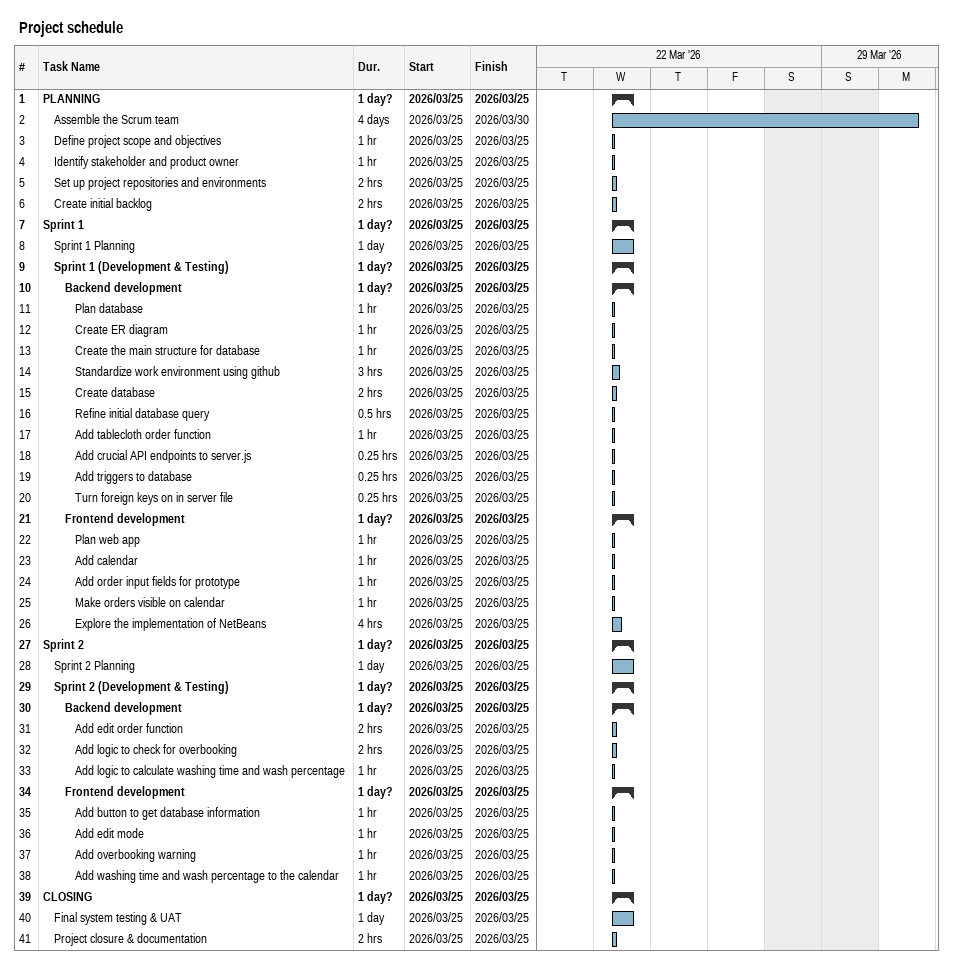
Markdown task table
Project schedule

| ID | Level | Task | Duration | Start | Finish |
|---|---|---|---|---|---|
| 1 | 1 | **PLANNING** | 1d? | 2026-03-25 | 2026-03-25 |
| 2 | 2 | Assemble the Scrum team | 4d | 2026-03-25 | 2026-03-30 |
| 3 | 2 | Define project scope and objectives | 1h | 2026-03-25 | 2026-03-25 |
| 4 | 2 | Identify stakeholder and product owner | 1h | 2026-03-25 | 2026-03-25 |
| 5 | 2 | Set up project repositories and environments | 2h | 2026-03-25 | 2026-03-25 |
| 6 | 2 | Create initial backlog | 2h | 2026-03-25 | 2026-03-25 |
| 7 | 1 | **Sprint 1** | 1d? | 2026-03-25 | 2026-03-25 |
| 8 | 2 | Sprint 1 Planning | 1d | 2026-03-25 | 2026-03-25 |
| 9 | 2 | **Sprint 1 (Development & Testing)** | 1d? | 2026-03-25 | 2026-03-25 |
| 10 | 3 | **Backend development** | 1d? | 2026-03-25 | 2026-03-25 |
| 11 | 4 | Plan database | 1h | 2026-03-25 | 2026-03-25 |
| 12 | 4 | Create ER diagram | 1h | 2026-03-25 | 2026-03-25 |
| 13 | 4 | Create the main structure for database | 1h | 2026-03-25 | 2026-03-25 |
| 14 | 4 | Standardize work environment using github | 3h | 2026-03-25 | 2026-03-25 |
| 15 | 4 | Create database | 2h | 2026-03-25 | 2026-03-25 |
| 16 | 4 | Refine initial database query | 0.5h | 2026-03-25 | 2026-03-25 |
| 17 | 4 | Add tablecloth order function | 1h | 2026-03-25 | 2026-03-25 |
| 18 | 4 | Add crucial API endpoints to server.js | 0.25h | 2026-03-25 | 2026-03-25 |
| 19 | 4 | Add triggers to database | 0.25h | 2026-03-25 | 2026-03-25 |
| 20 | 4 | Turn foreign keys on in server file | 0.25h | 2026-03-25 | 2026-03-25 |
| 21 | 3 | **Frontend development** | 1d? | 2026-03-25 | 2026-03-25 |
| 22 | 4 | Plan web app | 1h | 2026-03-25 | 2026-03-25 |
| 23 | 4 | Add calendar | 1h | 2026-03-25 | 2026-03-25 |
| 24 | 4 | Add order input fields for prototype | 1h | 2026-03-25 | 2026-03-25 |
| 25 | 4 | Make orders visible on calendar | 1h | 2026-03-25 | 2026-03-25 |
| 26 | 4 | Explore the implementation of NetBeans | 4h | 2026-03-25 | 2026-03-25 |
| 27 | 1 | **Sprint 2** | 1d? | 2026-03-25 | 2026-03-25 |
| 28 | 2 | Sprint 2 Planning | 1d | 2026-03-25 | 2026-03-25 |
| 29 | 2 | **Sprint 2 (Development & Testing)** | 1d? | 2026-03-25 | 2026-03-25 |
| 30 | 3 | **Backend development** | 1d? | 2026-03-25 | 2026-03-25 |
| 31 | 4 | Add edit order function | 2h | 2026-03-25 | 2026-03-25 |
| 32 | 4 | Add logic to check for overbooking | 2h | 2026-03-25 | 2026-03-25 |
| 33 | 4 | Add logic to calculate washing time and wash percentage | 1h | 2026-03-25 | 2026-03-25 |
| 34 | 3 | **Frontend development** | 1d? | 2026-03-25 | 2026-03-25 |
| 35 | 4 | Add button to get database information | 1h | 2026-03-25 | 2026-03-25 |
| 36 | 4 | Add edit mode | 1h | 2026-03-25 | 2026-03-25 |
| 37 | 4 | Add overbooking warning | 1h | 2026-03-25 | 2026-03-25 |
| 38 | 4 | Add washing time and wash percentage to the calendar | 1h | 2026-03-25 | 2026-03-25 |
| 39 | 1 | **CLOSING** | 1d? | 2026-03-25 | 2026-03-25 |
| 40 | 2 | Final system testing & UAT | 1d | 2026-03-25 | 2026-03-25 |
| 41 | 2 | Project closure & documentation | 2h | 2026-03-25 | 2026-03-25 |
